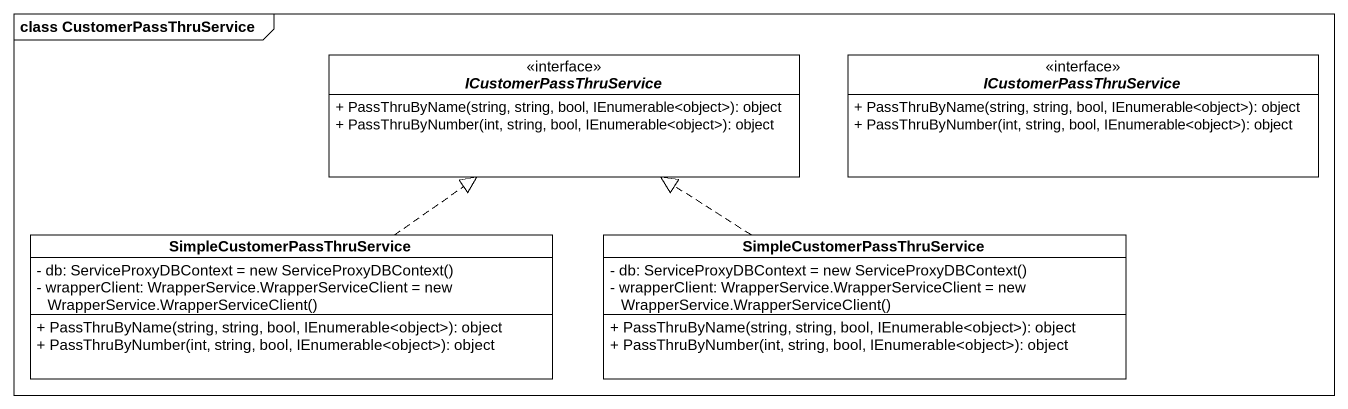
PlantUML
@startuml
mainframe class CustomerPassThruService
hide circle
hide empty members
skinparam classAttributeIconSize 0
interface ICustomerPassThruService {
  + PassThruByName(string, string, bool, IEnumerable<object>): object
  + PassThruByNumber(int, string, bool, IEnumerable<object>): object
}
interface "ICustomerPassThruService" as ICustomerPassThruService_2 {
  + PassThruByName(string, string, bool, IEnumerable<object>): object
  + PassThruByNumber(int, string, bool, IEnumerable<object>): object
}
class "SimpleCustomerPassThruService" as SimpleCustomerPassThruServic {
  {field} - db: ServiceProxyDBContext = new ServiceProxyDBContext()
  {field} - wrapperClient: WrapperService.WrapperServiceClient = new WrapperService.WrapperServiceClient()
  + PassThruByName(string, string, bool, IEnumerable<object>): object
  + PassThruByNumber(int, string, bool, IEnumerable<object>): object
}
class "SimpleCustomerPassThruService" as SimpleCustomerPassThruServic_2 {
  {field} - db: ServiceProxyDBContext = new ServiceProxyDBContext()
  {field} - wrapperClient: WrapperService.WrapperServiceClient = new WrapperService.WrapperServiceClient()
  + PassThruByName(string, string, bool, IEnumerable<object>): object
  + PassThruByNumber(int, string, bool, IEnumerable<object>): object
}
SimpleCustomerPassThruServic .up.|> ICustomerPassThruService
SimpleCustomerPassThruServic_2 .up.|> ICustomerPassThruService
@enduml
